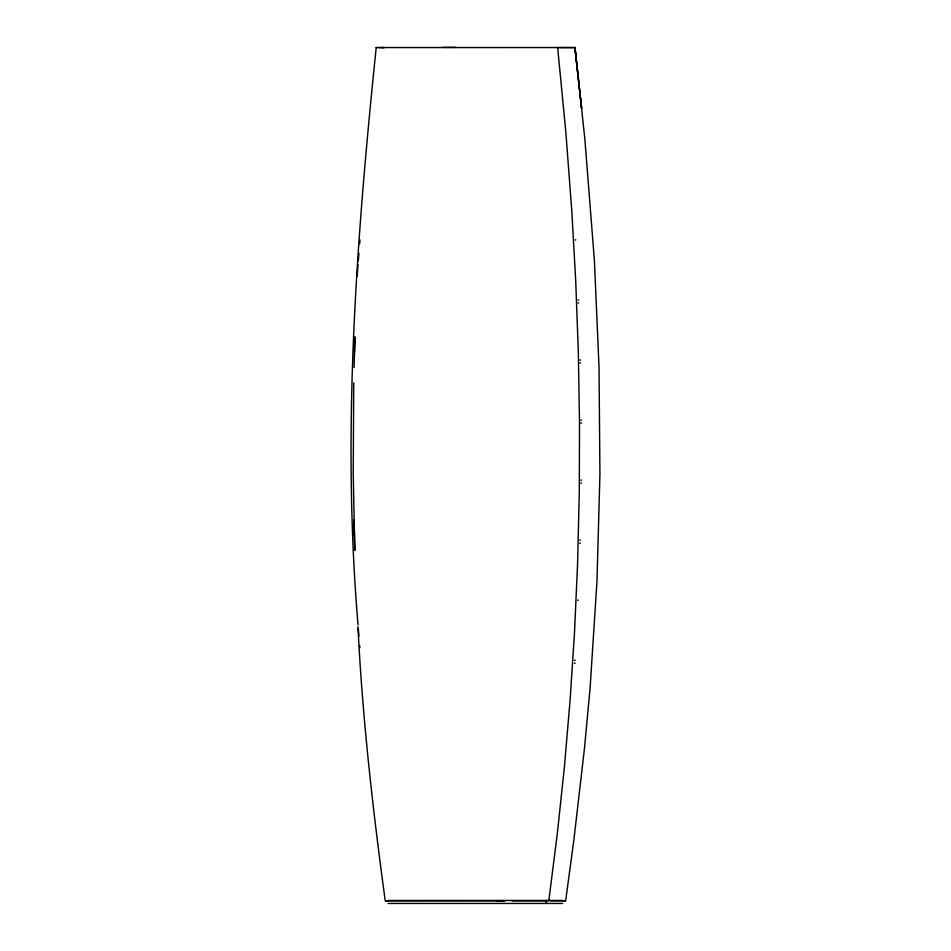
<?xml version="1.0" encoding="UTF-8"?>
<svg xmlns="http://www.w3.org/2000/svg" width="951" height="951" viewBox="0 0 951 951"><rect width="100%" height="100%" fill="white"/><g stroke="black" fill="none" stroke-linecap="round" stroke-linejoin="round"><path stroke-width="1.43" d="M353.736 382.813L353.225 474.252L354.818 550.451L354.01 519.971L354.378 535.199M354.069 367.573L354.925 337.082M354.473 352.345L354.949 337.094M358.016 624.748C341.778 432.42 356.459 238.974 376.204 47.562L563.622 47.55M357.172 276.123L358.016 264.687M358.301 260.883L358.896 253.263M359.668 243.741L359.977 239.937M512.078 900.894L548.81 900.894L557.464 832.351L564.335 767.588L570.041 700.935L574.511 632.367L577.578 563.788L579.302 491.394L579.516 422.815L578.339 352.334L575.759 281.841L571.824 211.36L565.774 131.345L557.643 47.55L558.594 47.55M385.642 900.918L388.305 900.906M376.18 47.562L377.606 47.574M384.37 47.55L382.397 47.562M385.856 900.93L504.006 900.894M378.938 47.574L383.372 47.55M573.477 47.562L575.046 47.574L584.841 138.989L594.434 260.895L599.035 367.573L599.926 474.24L596.99 580.918L590.131 687.585L584.461 748.532L573.869 839.935L565.655 900.906L563.979 900.906M564.252 47.55L571.254 47.562M575.093 239.914L575.807 239.914M577.97 299.957L578.707 299.957M577.97 302.965L578.707 302.965M579.872 360.013L580.621 360.013M579.872 363.009L580.621 363.009M580.799 420.057L581.56 420.057M580.799 423.064L581.56 423.064M580.728 480.112L581.489 480.112M580.728 483.108L581.489 483.108M579.658 540.156L580.407 540.156M579.658 543.164L580.407 543.164M577.554 600.2L578.291 600.2M574.404 660.256L575.117 660.256M574.404 663.251L575.117 663.251M388.139 900.442L562.695 900.442M565.346 900.906L550.439 900.894M388.139 903.45L562.695 903.45M572.609 47.562L559.877 47.55M571.468 47.562L575.141 47.574M385.25 900.93C372.887 809.872 362.462 718.481 357.945 626.661M359.728 645.693L359.894 647.595M358.931 636.171L358.313 628.563M546.04 900.442L546.04 903.45M442.453 47.348A173.795 0.63 0 0 1 455.612 47.36M496.612 900.811A232.163 1.129 0.1 0 1 505.171 900.811M574.963 47.574L581.632 108.533L574.856 47.574"/></g></svg>
